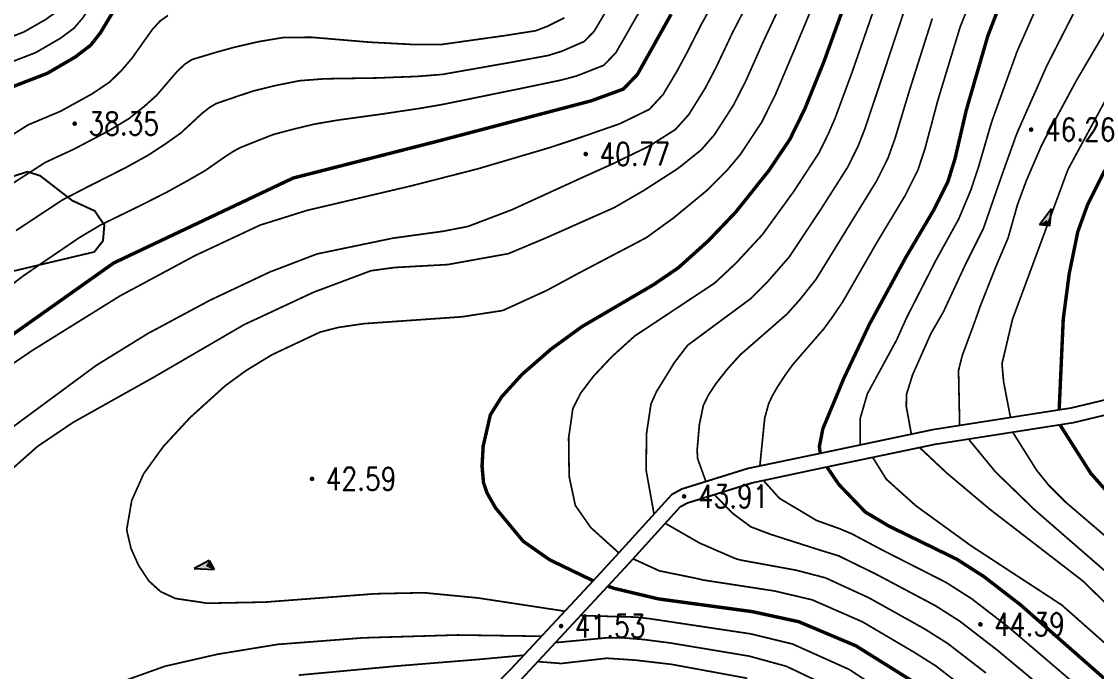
# Model space of a CAD drawing. Extents: x 404846 to 408477, y 3390929 to 3392894.
# Drawn here: x 406448.35 to 406495.3, y 3392292.54 to 3392320.91 of the extents above; entities that cross this region are included whole.
import ezdxf
from ezdxf.enums import TextEntityAlignment as Align

# ---------------------------------------------------------------- set-up
doc = ezdxf.new("R2010")
doc.units = 0
doc.header["$LTSCALE"] = 0.5
doc.layers.get('0').update_dxf_attribs({"linetype": 'CONTINUOUS'})
doc.layers.add('ASSIST', color=7, linetype='CONTINUOUS', plot=False)
for name, color, linetype in [('DGX', 2, 'CONTINUOUS'), ('DMTZ', 3, 'CONTINUOUS'), ('GCD', 1, 'CONTINUOUS'), ('ZBTZ', 3, 'CONTINUOUS')]:
    doc.layers.add(name, color=color, linetype=linetype)
doc.styles.add('HZ', font='rs.shx', dxfattribs={"width": 0.8, "bigfont": 'hztxt.shx'})
doc.linetypes.add('1161', pattern='A,0,[149,AAA.SHX,S=0.15,R=0,X=0,Y=0],-1.6', length=1.6)

# ---------------------------------------------------------------- blocks, each defined once
blk = doc.blocks.new('*U39')
at = {"linetype": 'Continuous'}
for points in [[(-0.3, 0.5), (0, 1.5), (-0.9, 0)], [(-0.3, 0.5), (0, 0), (0, 1.5)], [(-0.3, 0.5), (-0.9, 0), (0, 0)]]:
    blk.add_solid(points, dxfattribs=at)
blk = doc.blocks.new('gc201')
for p, q in [((0, 1.5), (-0.9, 0)), ((0, 0), (0, 1.5)), ((0, 0), (-0.9, 0))]:
    blk.add_line(p, q)
at = {"linetype": 'Continuous'}
blk.add_blockref('*U39', (0, 0), dxfattribs=at)
blk = doc.blocks.new('GC200')
at = {"linetype": 'Continuous', "const_width": 0.2, "flags": 128}
blk.add_lwpolyline([(-0.1, 0, 1), (0.1, 0, 1)], format="xyb", close=True, dxfattribs=at)

msp = doc.modelspace()

# ---------------------------------------------------------------- linework, layer by layer
at = {"layer": 'ASSIST', "linetype": 'Continuous', "elevation": 39.694, "flags": 128}
for points in [[(406496.082, 3392304.493), (406494.179, 3392304.037), (406488.147, 3392303.097), (406483.238, 3392302.062), (406480.088, 3392301.398), (406477.187, 3392300.496), (406476.733, 3392300.253), (406474.439, 3392297.719), (406473.311, 3392296.506), (406469.709, 3392292.636), (406465.115, 3392287.967)], [(406470.172, 3392292.193), (406473.964, 3392296.268), (406474.911, 3392297.285), (406477.133, 3392299.741), (406477.435, 3392299.902), (406480.25, 3392300.778), (406483.529, 3392301.469), (406488.262, 3392302.466), (406494.303, 3392303.408), (406496.256, 3392303.876)]]:
    msp.add_lwpolyline(points, dxfattribs=at)
at = {"layer": 'DGX', "linetype": 'Continuous', "flags": 128}
for points, const_width, elevation in [([(406493.673, 3392303.958), (406493.851, 3392307.921), (406494.112, 3392309.907), (406494.489, 3392311.744), (406494.912, 3392312.908), (406495.627, 3392314.337), (406498.423, 3392318.846), (406501.423, 3392323.737), (406502.275, 3392325.309), (406502.839, 3392326.55), (406503.514, 3392328.708), (406503.636, 3392329.96), (406503.542, 3392332.819), (406503.453, 3392333.374), (406503.246, 3392336.041), (406503.213, 3392339.965), (406502.903, 3392342.86), (406502.554, 3392344.47), (406502.604, 3392345.181), (406502.952, 3392345.731), (406503.391, 3392346.213), (406504.053, 3392346.66), (406505.078, 3392347.198)], 0.15, 47.5), ([(406483.238, 3392302.062), (406483.198, 3392302.364), (406483.354, 3392303.145), (406484.277, 3392305.361), (406485.389, 3392307.703), (406486.952, 3392310.578), (406488.214, 3392312.718), (406488.808, 3392313.905), (406489.123, 3392314.923), (406489.616, 3392317.042), (406490.555, 3392320.276), (406491.557, 3392322.886), (406492.596, 3392324.834), (406493.12, 3392325.537), (406493.575, 3392325.994), (406494.667, 3392326.75), (406496.781, 3392327.722)], 0.15, 45), ([(406455.958, 3392325.874), (406453.322, 3392325.165), (406452.806, 3392325.081), (406452.097, 3392324.522), (406451.282, 3392323.185), (406450.289, 3392321.763), (406450.274, 3392321.744), (406449.919, 3392321.365), (406449.393, 3392320.992), (406448.449, 3392320.454), (406447.051, 3392319.916)], 0.075, 36.5), ([(406486.578, 3392307.021), (406487.005, 3392307.976), (406488.27, 3392310.454), (406489.29, 3392312.3), (406489.825, 3392313.582), (406490.163, 3392314.607), (406490.653, 3392316.289), (406490.751, 3392316.604), (406491.844, 3392319.627), (406492.93, 3392322.078), (406493.873, 3392323.804), (406494.337, 3392324.433), (406494.735, 3392324.848), (406495.676, 3392325.554)], 0.075, 45.5), ([(406479.682, 3392323.71), (406478.059, 3392320.816), (406477.42, 3392319.561), (406476.979, 3392318.742), (406476.373, 3392317.725), (406475.771, 3392317.077), (406474.69, 3392316.549), (406474.457, 3392316.44), (406472.843, 3392315.879), (406471.442, 3392315.414), (406468.266, 3392314.477), (406465.396, 3392313.744)], 0.075, 40.5), ([(406488.076, 3392307.303), (406488.622, 3392308.25), (406489.588, 3392310.329), (406490.366, 3392311.882), (406490.842, 3392313.258), (406491.203, 3392314.292), (406491.769, 3392315.874), (406491.886, 3392316.167), (406493.134, 3392318.979), (406494.303, 3392321.27), (406495.151, 3392322.775), (406495.555, 3392323.33)], 0.075, 46), ([(406452.429, 3392323.146), (406452.139, 3392322.8), (406451.051, 3392321.105), (406451.035, 3392321.082), (406450.644, 3392320.621), (406450.044, 3392320.177), (406448.957, 3392319.549), (406447.468, 3392318.976)], 0.075, 37), ([(406480.833, 3392323.186), (406479.395, 3392320.405), (406478.706, 3392318.946), (406478.213, 3392318.001), (406477.496, 3392316.851), (406476.906, 3392316.194), (406475.904, 3392315.561), (406475.685, 3392315.433), (406474.172, 3392314.699), (406472.843, 3392314.102), (406469.776, 3392312.699), (406467.856, 3392311.968)], 0.075, 41), ([(406447.885, 3392318.036), (406449.465, 3392318.645), (406450.696, 3392319.362), (406451.37, 3392319.877), (406451.797, 3392320.42), (406452.995, 3392322.416)], 0.15, 37.5), ([(406481.985, 3392322.663), (406480.731, 3392319.993), (406479.992, 3392318.331), (406479.447, 3392317.261), (406478.618, 3392315.977), (406478.042, 3392315.312), (406477.119, 3392314.573), (406476.913, 3392314.425), (406475.501, 3392313.519), (406474.243, 3392312.791), (406471.243, 3392311.461), (406469.617, 3392310.78)], 0.075, 41.5), ([(406474.456, 3392322.335), (406473.364, 3392320.488), (406473.346, 3392320.468), (406472.921, 3392320.036), (406471.952, 3392319.615), (406471.357, 3392319.429), (406469.801, 3392319.141), (406466.729, 3392318.601), (406465.613, 3392318.513), (406463.852, 3392318.446), (406461.595, 3392318.411), (406460.483, 3392318.325), (406459.45, 3392318.118), (406458.492, 3392317.883), (406457.756, 3392317.64), (406456.845, 3392317.327), (406456.549, 3392317.149), (406456.225, 3392316.893), (406455.307, 3392316.045), (406454.634, 3392315.569), (406453.883, 3392315.077), (406452.901, 3392314.534), (406451.212, 3392313.682), (406450.135, 3392313.124), (406448.104, 3392311.784)], 0.075, 39), ([(406484.495, 3392322.191), (406483.402, 3392319.17), (406482.564, 3392317.101), (406481.916, 3392315.78), (406480.992, 3392314.404), (406479.548, 3392312.596), (406478.354, 3392311.347), (406477.044, 3392310.168), (406475.95, 3392309.422), (406472.821, 3392307.59), (406471.471, 3392306.608), (406470.215, 3392305.514), (406469.315, 3392304.525), (406468.826, 3392303.741), (406468.513, 3392302.376), (406468.465, 3392301.511), (406468.526, 3392300.788), (406468.68, 3392300.339), (406469.055, 3392299.681), (406470.261, 3392298.229), (406471.415, 3392297.42), (406473.311, 3392296.506)], 0.15, 42.5), ([(406483.136, 3392322.139), (406482.067, 3392319.582), (406481.278, 3392317.716), (406480.682, 3392316.52), (406479.741, 3392315.103), (406479.178, 3392314.429), (406478.334, 3392313.584), (406478.14, 3392313.418), (406476.831, 3392312.34), (406475.644, 3392311.48), (406472.732, 3392309.952), (406471.294, 3392309.176), (406469.369, 3392308.297)], 0.075, 42), ([(406475.589, 3392321.781), (406474.307, 3392319.543), (406474.285, 3392319.52), (406473.778, 3392318.998), (406472.59, 3392318.532), (406471.913, 3392318.353), (406470.178, 3392317.991), (406466.754, 3392317.293), (406465.753, 3392317.121), (406464.171, 3392316.883), (406462.138, 3392316.603), (406461.142, 3392316.432), (406460.215, 3392316.21), (406459.354, 3392315.981), (406458.701, 3392315.725), (406457.893, 3392315.402), (406457.618, 3392315.253), (406457.302, 3392315.052), (406456.367, 3392314.403), (406455.58, 3392313.952), (406454.721, 3392313.477), (406453.636, 3392312.925), (406451.794, 3392312.027), (406450.885, 3392311.486), (406449.131, 3392310.294), (406448.423, 3392309.807), (406447.493, 3392309.098)], 0.075, 39.5), ([(406485.707, 3392321.808), (406484.645, 3392318.745), (406483.876, 3392316.665), (406483.582, 3392315.991), (406483.175, 3392315.167), (406482.082, 3392313.499), (406480.716, 3392311.617), (406479.557, 3392310.367), (406478.629, 3392309.498), (406475.131, 3392307.184), (406474.635, 3392306.736), (406474.122, 3392306.27), (406473.324, 3392305.42), (406472.772, 3392304.692), (406472.429, 3392304.015), (406472.247, 3392302.732), (406472.269, 3392301.078), (406472.289, 3392300.964)], 0.075, 43), ([(406489.78, 3392321.756), (406489.343, 3392320.659), (406488.373, 3392317.468), (406487.811, 3392315.358), (406487.502, 3392314.426), (406486.954, 3392313.33), (406485.734, 3392311.308), (406484.221, 3392308.681), (406483.75, 3392307.988), (406483.383, 3392307.487), (406482.061, 3392305.966), (406481.866, 3392305.705), (406481.672, 3392305.43), (406481.361, 3392304.951), (406481.137, 3392304.561), (406480.979, 3392304.219), (406480.811, 3392303.603), (406480.598, 3392301.506)], 0.075, 44.5), ([(406454.75, 3392321.177), (406454.411, 3392320.941), (406454.072, 3392320.575), (406453.187, 3392319.329), (406452.742, 3392318.803), (406452.208, 3392318.277), (406451.431, 3392317.753), (406450.047, 3392316.991), (406448.635, 3392316.399), (406446.049, 3392314.764)], 0.075, 38), ([(406446.126, 3392305.951), (406452.376, 3392310.373), (406460.216, 3392314.08), (406466.545, 3392315.693), (406473.229, 3392317.448), (406474.635, 3392317.96), (406475.25, 3392318.599), (406476.723, 3392321.228)], 0.15, 40), ([(406472.064, 3392321.074), (406471.314, 3392320.699), (406470.801, 3392320.506), (406469.424, 3392320.29), (406466.705, 3392319.909), (406465.472, 3392319.906), (406463.533, 3392320.009), (406461.052, 3392320.219), (406459.825, 3392320.218), (406458.684, 3392320.027), (406457.63, 3392319.784), (406456.81, 3392319.555), (406455.797, 3392319.252), (406455.48, 3392319.045), (406455.148, 3392318.734), (406454.247, 3392317.687), (406453.688, 3392317.186), (406453.045, 3392316.677), (406452.166, 3392316.144), (406450.629, 3392315.336), (406449.385, 3392314.761), (406447.076, 3392313.274)], 0.075, 38.5), ([(406486.919, 3392321.425), (406485.888, 3392318.319), (406485.188, 3392316.23), (406484.889, 3392315.47), (406484.435, 3392314.555), (406483.299, 3392312.769), (406481.884, 3392310.639), (406480.955, 3392309.574), (406480.214, 3392308.828), (406477.441, 3392306.778), (406476.864, 3392306.022), (406476.088, 3392304.764), (406475.845, 3392304.228), (406475.647, 3392302.915), (406475.633, 3392301.319), (406475.976, 3392299.417)], 0.075, 43.5), ([(406488.131, 3392321.042), (406487.131, 3392317.893), (406486.499, 3392315.794), (406486.195, 3392314.948), (406485.694, 3392313.943), (406484.517, 3392312.038), (406483.053, 3392309.66), (406482.353, 3392308.781), (406481.798, 3392308.157), (406479.751, 3392306.372), (406479.456, 3392306.049), (406479.155, 3392305.71), (406478.682, 3392305.107), (406478.349, 3392304.605), (406478.129, 3392304.151), (406477.956, 3392303.313), (406477.862, 3392302.234), (406477.875, 3392301.855), (406478.244, 3392300.825)], 0.075, 44), ([(406490.012, 3392307.879), (406490.239, 3392308.523), (406490.906, 3392310.205), (406491.442, 3392311.465), (406491.859, 3392312.935), (406492.244, 3392313.977), (406492.884, 3392315.459), (406493.021, 3392315.729), (406494.423, 3392318.331), (406495.677, 3392320.462)], 0.075, 46.5), ([(406491.546, 3392303.627), (406491.247, 3392305.183), (406491.175, 3392305.971), (406491.636, 3392307.919), (406494.057, 3392314.451), (406496.184, 3392318.378)], 0.075, 47), ([(406417.109, 3392291.135), (406417.536, 3392292.651), (406418.241, 3392293.507), (406419.306, 3392294.329), (406420.98, 3392294.523), (406421.999, 3392294.588), (406423.336, 3392294.811), (406425.998, 3392295.438), (406428.205, 3392295.888), (406429.739, 3392296.107), (406432.826, 3392296.23), (406433.896, 3392296.517), (406435.126, 3392296.977), (406436.829, 3392297.926), (406439.398, 3392299.724), (406445.096, 3392304.026), (406448.812, 3392306.55), (406452.633, 3392308.925), (406455.909, 3392310.685), (406458.772, 3392312.026), (406460.821, 3392312.667), (406465.396, 3392313.744)], 0.075, 40.5), ([(406418.679, 3392291.457), (406419.903, 3392293.058), (406420.181, 3392293.392), (406420.484, 3392293.572), (406420.892, 3392293.72), (406423.628, 3392294.281), (406426.922, 3392294.707), (406429.638, 3392295.194), (406431.924, 3392295.36), (406434.111, 3392295.979), (406438.079, 3392296.701), (406439.737, 3392297.348), (406441.834, 3392298.576), (406443.944, 3392300.08), (406447.862, 3392303.137), (406451.611, 3392305.902), (406453.881, 3392307.301), (406456.576, 3392308.743), (406459.2, 3392309.981), (406461.258, 3392310.767), (406464.571, 3392311.455), (406466.775, 3392311.758), (406467.856, 3392311.968)], 0.075, 41), ([(406443.869, 3392292.235), (406443.921, 3392292.804), (406444.936, 3392295.63), (406445.276, 3392297.942), (406445.276, 3392297.942), (406445.735, 3392298.893), (406446.495, 3392299.904), (406447.731, 3392301.201), (406449.044, 3392302.364), (406450.602, 3392303.416), (406454.115, 3392305.381), (406458.072, 3392307.681), (406461.129, 3392309.105), (406463.607, 3392310.033), (406464.648, 3392310.175), (406466.969, 3392310.303), (406469.617, 3392310.78)], 0.075, 41.5), ([(406472.074, 3392295.177), (406468.276, 3392295.755), (406465.925, 3392295.981), (406463.8, 3392295.937), (406458.987, 3392295.572), (406456.469, 3392295.523), (406455.066, 3392295.732), (406454.426, 3392296.029), (406453.913, 3392296.491), (406453.466, 3392297.165), (406453.131, 3392297.91), (406452.941, 3392298.726), (406453.162, 3392300.009), (406453.683, 3392301.173), (406454.539, 3392302.358), (406455.717, 3392303.631), (406457.253, 3392305.019), (406458.167, 3392305.685), (406459.302, 3392306.374), (406461.388, 3392307.355), (406462.192, 3392307.561), (406463.31, 3392307.725), (406467.571, 3392308.022), (406469.369, 3392308.297)], 0.075, 42), ([(406489.326, 3392303.28), (406489.277, 3392305.677), (406489.432, 3392306.308), (406490.012, 3392307.879)], 0.075, 46.5), ([(406484.985, 3392302.43), (406484.982, 3392303.587), (406485.293, 3392304.659), (406486.578, 3392307.021)], 0.075, 45.5), ([(406488.076, 3392307.303), (406487.269, 3392305.487), (406487.003, 3392304.635), (406486.995, 3392304.115), (406487.216, 3392302.9)], 0.075, 46), ([(406493.705, 3392303.315), (406495.056, 3392301.189), (406497.194, 3392298.788), (406499.757, 3392296.374), (406502.423, 3392294.383), (406505.144, 3392292.659), (406507.587, 3392291.41), (406509.534, 3392290.731), (406512.315, 3392290.218), (406513.437, 3392290.122), (406514.385, 3392290.152), (406515.678, 3392290.444), (406517.34, 3392291.033), (406518.972, 3392291.773), (406520.295, 3392292.529), (406521.999, 3392293.849), (406523.863, 3392295.563), (406525.789, 3392297.561), (406527.29, 3392299.348), (406528.546, 3392301.15), (406529.949, 3392303.418)], 0.15, 47.5), ([(406495.976, 3392296.67), (406492.605, 3392299.597), (406490.898, 3392301.248), (406489.709, 3392302.692)], 0.075, 46.5), ([(406491.642, 3392302.993), (406492.689, 3392301.328), (406493.195, 3392300.697), (406493.957, 3392299.934), (406497.113, 3392297.236)], 0.075, 47), ([(406487.573, 3392302.321), (406488.771, 3392301.199), (406490.641, 3392299.627), (406494.704, 3392296.498)], 0.075, 46), ([(406493.791, 3392295.443), (406489.829, 3392298.027), (406487.413, 3392299.778), (406486.12, 3392300.938), (406485.528, 3392301.89)], 0.075, 45.5), ([(406484.048, 3392300.706), (406483.529, 3392301.469)], 0.15, 45), ([(406474.439, 3392297.719), (406473.212, 3392298.826), (406472.539, 3392299.791), (406472.289, 3392300.964)], 0.075, 43), ([(406480.753, 3392300.884), (406481.451, 3392300.105), (406483.07, 3392299.138), (406484.082, 3392298.776), (406484.622, 3392298.549), (406485.937, 3392297.851), (406488.736, 3392296.429), (406489.858, 3392295.714), (406491.479, 3392294.463), (406496.781, 3392289.934)], 0.075, 44.5), ([(406484.048, 3392300.706), (406485.202, 3392299.507), (406486.222, 3392298.897), (406489.202, 3392297.444), (406490.385, 3392296.687), (406491.983, 3392295.454), (406497.151, 3392290.916)], 0.15, 45), ([(406478.611, 3392300.268), (406479.395, 3392299.458), (406480.199, 3392298.86), (406481.06, 3392298.533), (406483.13, 3392297.871), (406484.042, 3392297.59), (406485.651, 3392296.804), (406488.27, 3392295.414), (406489.331, 3392294.74), (406490.975, 3392293.473), (406496.41, 3392288.952)], 0.075, 44), ([(406479.554, 3392297.462), (406477.964, 3392298.151), (406476.471, 3392299.01)], 0.075, 43.5), ([(406477.84, 3392296.605), (406476.208, 3392296.937), (406475.069, 3392297.46)], 0.075, 43), ([(406479.554, 3392297.462), (406479.764, 3392297.406), (406482.177, 3392296.966), (406483.463, 3392296.632), (406485.365, 3392295.758), (406487.803, 3392294.399), (406488.804, 3392293.767), (406490.471, 3392292.482)], 0.075, 43.5), ([(406477.84, 3392296.605), (406478.111, 3392296.539), (406481.225, 3392296.061), (406482.883, 3392295.673), (406485.08, 3392294.712), (406487.337, 3392293.384), (406488.277, 3392292.793), (406489.967, 3392291.491)], 0.075, 43), ([(406494.704, 3392296.498), (406498.193, 3392293.099), (406500.839, 3392291.004), (406503.191, 3392289.357), (406504.803, 3392288.374), (406506.123, 3392287.69), (406507.829, 3392287.066), (406509.374, 3392286.643), (406510.615, 3392286.369), (406511.677, 3392286.217), (406513.124, 3392286.224), (406514.878, 3392286.446), (406516.778, 3392286.883), (406518.61, 3392287.489), (406520.626, 3392288.346), (406522.369, 3392289.227), (406524.072, 3392290.335), (406524.959, 3392291.027), (406525.793, 3392291.838), (406526.711, 3392292.842), (406528.426, 3392294.893), (406529.821, 3392296.661)], 0.075, 46), ([(406473.964, 3392296.268), (406474.241, 3392296.17), (406476.17, 3392295.712), (406480.273, 3392295.156), (406482.303, 3392294.715), (406484.794, 3392293.665), (406487.75, 3392291.819), (406495.299, 3392286.007), (406499.457, 3392282.889), (406500.904, 3392281.924), (406502.047, 3392281.277), (406504.369, 3392280.33), (406507.532, 3392279.374), (406510.829, 3392278.623), (406513.763, 3392278.188), (406517.363, 3392277.912), (406518.457, 3392277.945), (406519.389, 3392278.097), (406521.113, 3392278.757), (406522.905, 3392279.678), (406524.648, 3392280.844), (406526.788, 3392282.497), (406528.869, 3392284.277), (406530.562, 3392285.897)], 0.15, 42.5), ([(406493.791, 3392295.443), (406497.672, 3392292.008), (406500.311, 3392289.877), (406502.54, 3392288.257), (406504.234, 3392287.178), (406505.636, 3392286.45), (406507.261, 3392285.844), (406508.944, 3392285.35), (406510.3, 3392285.04), (406511.464, 3392284.884), (406513.02, 3392284.924), (406515.042, 3392285.21), (406517.145, 3392285.697), (406519.034, 3392286.308), (406521.177, 3392287.204), (406523.061, 3392288.127), (406524.763, 3392289.164), (406525.755, 3392289.91), (406526.668, 3392290.81), (406527.661, 3392291.936), (406529.305, 3392294.004)], 0.075, 45.5), ([(406475.186, 3392294.918), (406472.769, 3392294.983)], 0.075, 42), ([(406487.386, 3392290.741), (406484.5, 3392292.634), (406482.031, 3392293.742), (406480.198, 3392294.187), (406476.554, 3392294.734), (406475.795, 3392294.848), (406475.186, 3392294.918)], 0.075, 42), ([(406471.055, 3392294.082), (406467.4, 3392294.137), (406463.284, 3392294.014), (406459.533, 3392293.727), (406456.912, 3392293.298), (406454.614, 3392292.773), (406450.132, 3392291.174)], 0.075, 41.5), ([(406474.552, 3392294.02), (406473.921, 3392294.015), (406471.672, 3392293.805)], 0.075, 41.5), ([(406484.205, 3392291.603), (406481.76, 3392292.77), (406480.123, 3392293.218), (406476.651, 3392293.795), (406475.486, 3392293.944), (406474.552, 3392294.02)], 0.075, 41.5), ([(406460.457, 3392292.386), (406464.795, 3392292.787), (406468.346, 3392293.074), (406470.283, 3392293.252)], 0.075, 41), ([(406470.901, 3392292.976), (406471.923, 3392292.894), (406473.917, 3392293.123)], 0.075, 41), ([(406480.048, 3392292.249), (406476.747, 3392292.855), (406475.177, 3392293.039), (406473.917, 3392293.123)], 0.075, 41)]:
    msp.add_lwpolyline(points, dxfattribs=dict(at, const_width=const_width, elevation=elevation))
at = {"layer": 'ZBTZ', "linetype": '1161', "elevation": 33.863, "flags": 128}
msp.add_lwpolyline([(406400.55, 3392302.736), (406400.993, 3392304.031), (406399.257, 3392306.311), (406399.295, 3392308.135), (406399.566, 3392308.462), (406400.797, 3392308.76), (406402.659, 3392311.331), (406403.309, 3392311.634), (406405.998, 3392312.971), (406406.786, 3392313.089), (406407.262, 3392313.062), (406408.743, 3392309.539), (406409.904, 3392309.117), (406411.24, 3392309.273), (406411.649, 3392308.979), (406411.638, 3392308.032), (406410.939, 3392306.781), (406411.016, 3392306.497), (406411.874, 3392306.135), (406414.358, 3392306.448), (406417.921, 3392307.313), (406418.855, 3392307.821), (406418.813, 3392308.517), (406417.621, 3392310.681), (406416.484, 3392312.434), (406416.601, 3392312.731), (406417.194, 3392312.951), (406419.109, 3392313.212), (406421.982, 3392313.976), (406424.423, 3392314.412), (406427.798, 3392314.208), (406428.426, 3392314.31), (406429.811, 3392314.705), (406431.547, 3392316.011), (406432.257, 3392315.949), (406434.386, 3392313.488), (406438.47, 3392310.163), (406439.634, 3392309.868), (406443.964, 3392309.929), (406444.746, 3392311.088), (406445.014, 3392311.187), (406445.513, 3392310.977), (406446.876, 3392309.989), (406447.387, 3392309.884), (406451.524, 3392310.864), (406451.911, 3392311.356), (406451.969, 3392312.008), (406451.551, 3392312.635), (406450.607, 3392313.075), (406449.191, 3392314.16), (406448.603, 3392314.343), (406445.278, 3392313.269), (406444.515, 3392313.36), (406444.627, 3392314.172), (406444.87, 3392314.949), (406444.662, 3392315.613), (406444.777, 3392316.688), (406445.249, 3392317.369), (406445.74, 3392317.878), (406445.751, 3392319.889), (406444.453, 3392321.532), (406443.426, 3392322.067), (406441.192, 3392322.188), (406439.883, 3392321.301), (406438.934, 3392321.645), (406437.434, 3392323.315), (406437.725, 3392323.707), (406438.701, 3392325.521), (406439.048, 3392326.739), (406439.381, 3392327.167), (406441.317, 3392325.835), (406442.989, 3392325.491), (406444.643, 3392324.382), (406447.723, 3392322.082), (406449.635, 3392321.362), (406450.4, 3392321.339), (406454.272, 3392322.289), (406457.781, 3392322.608), (406459.144, 3392323.534), (406459.745, 3392324.67), (406459.608, 3392325.519)], dxfattribs=at)

# ---------------------------------------------------------------- block references
at = {"layer": 'DMTZ', "linetype": 'Continuous', "xscale": 0.5, "yscale": 0.5}
for p, rotation in [((406493.262, 3392311.988, 48.537), 354.5801458145438), ((406456.55, 3392297.388, 42.343), 118.0311273029949)]:
    msp.add_blockref('gc201', p, dxfattribs=dict(at, rotation=rotation))
at = {"layer": 'GCD', "linetype": 'Continuous'}
ref = msp.add_blockref('GC200', (406450.67, 3392316.454, 38.354), dxfattribs=dict(at, xscale=0.5, yscale=0.5, zscale=0.5))
ref.add_attrib('height', '38.35', dxfattribs={"linetype": 'Continuous', "height": 1, "style": 'HZ', "width": 0.8}).set_placement((406451.27, 3392316.454, 38.354), align=Align.MIDDLE_LEFT)
ref = msp.add_blockref('GC200', (406492.449, 3392316.192, 46.257), dxfattribs=dict(at, xscale=0.5, yscale=0.5, zscale=0.5))
ref.add_attrib('height', '46.26', dxfattribs={"linetype": 'Continuous', "height": 1, "style": 'HZ', "width": 0.8}).set_placement((406493.049, 3392316.192, 46.257), align=Align.MIDDLE_LEFT)
ref = msp.add_blockref('GC200', (406472.995, 3392315.128, 40.765), dxfattribs=dict(at, xscale=0.5, yscale=0.5, zscale=0.5))
ref.add_attrib('height', '40.77', dxfattribs={"linetype": 'Continuous', "height": 1, "style": 'HZ', "width": 0.8}).set_placement((406473.595, 3392315.128, 40.765), align=Align.MIDDLE_LEFT)
ref = msp.add_blockref('GC200', (406461.037, 3392300.951, 42.586), dxfattribs=dict(at, xscale=0.5, yscale=0.5, zscale=0.5))
ref.add_attrib('height', '42.59', dxfattribs={"linetype": 'Continuous', "height": 1, "style": 'HZ', "width": 0.8}).set_placement((406461.637, 3392300.951, 42.586), align=Align.MIDDLE_LEFT)
ref = msp.add_blockref('GC200', (406477.291, 3392300.186, 43.907), dxfattribs=dict(at, xscale=0.5, yscale=0.5, zscale=0.5))
ref.add_attrib('height', '43.91', dxfattribs={"linetype": 'Continuous', "height": 1, "style": 'HZ', "width": 0.8}).set_placement((406477.891, 3392300.186, 43.907), align=Align.MIDDLE_LEFT)
ref = msp.add_blockref('GC200', (406471.918, 3392294.526, 41.527), dxfattribs=dict(at, xscale=0.5, yscale=0.5, zscale=0.5))
ref.add_attrib('height', '41.53', dxfattribs={"linetype": 'Continuous', "height": 1, "style": 'HZ', "width": 0.8}).set_placement((406472.518, 3392294.526, 41.527), align=Align.MIDDLE_LEFT)
ref = msp.add_blockref('GC200', (406490.234, 3392294.601, 44.385), dxfattribs=dict(at, xscale=0.5, yscale=0.5, zscale=0.5))
ref.add_attrib('height', '44.39', dxfattribs={"linetype": 'Continuous', "height": 1, "style": 'HZ', "width": 0.8}).set_placement((406490.834, 3392294.601, 44.385), align=Align.MIDDLE_LEFT)

doc.saveas('drawing.dxf')
